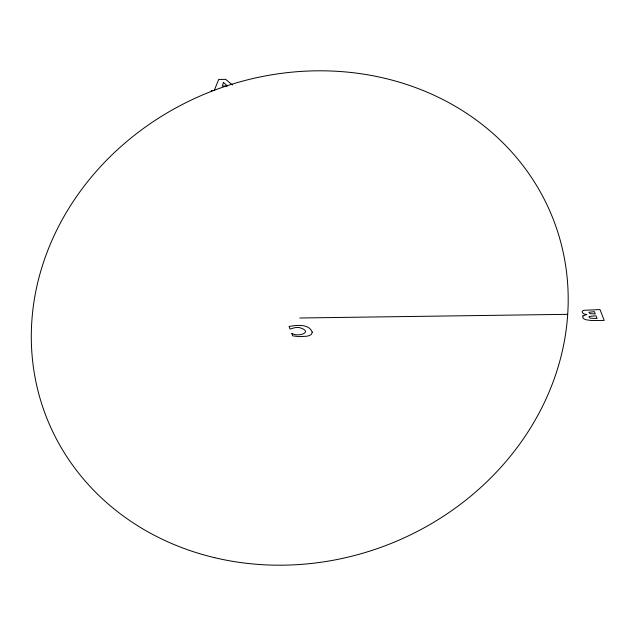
<?xml version="1.0" encoding="UTF-8"?>
<svg xmlns="http://www.w3.org/2000/svg" width="636" height="636" viewBox="0 0 636 636"><rect width="100%" height="100%" fill="white"/><g stroke="black" fill="none" stroke-linecap="round" stroke-linejoin="round"><path stroke-width="0.95" d="M214.284 90.368L218.705 79.452L225.685 79.357L232.458 85.009M299.755 318L567.702 314.327M211.375 91.29L211.311 90.543L212.114 90.63M312.284 332.167L311.401 334.258A10.995 4.547 3.8 0 1 306.703 336.245L298.801 336.643L292.703 335.872L291.725 333.336C297.91 337.589 314.057 332.064 299.707 327.651A7.25 2.997 3.8 0 0 294.929 327.691L290.064 329.05L289.062 326.483C296.527 325.131 308.921 323.549 312.284 332.167M589.127 312.276L590.049 313.675L595.304 313.953L594.414 311.656L589.127 312.276M223.475 82.473L222.258 86.075L227.457 86.003L223.475 82.473M589.286 316.45L589.111 317.245L590.407 318.207L597.069 318.525L596.019 315.806L589.286 316.45M582.799 315.965L583.013 318.135A6.909 2.862 3.8 0 0 586.13 319.781L591.56 320.544L604.2 320.425L600.018 309.589L584.23 310.281A4.977 2.067 3.8 0 0 582.218 311.712L582.306 312.356C584.11 316.06 591.337 312.896 582.799 315.965M214.698 557.7A272.033 243.238 -21.2 0 0 562.78 250.481A272.033 243.238 -21.2 0 0 121.778 145.819A272.033 243.238 -21.2 0 0 214.698 557.7"/></g></svg>
